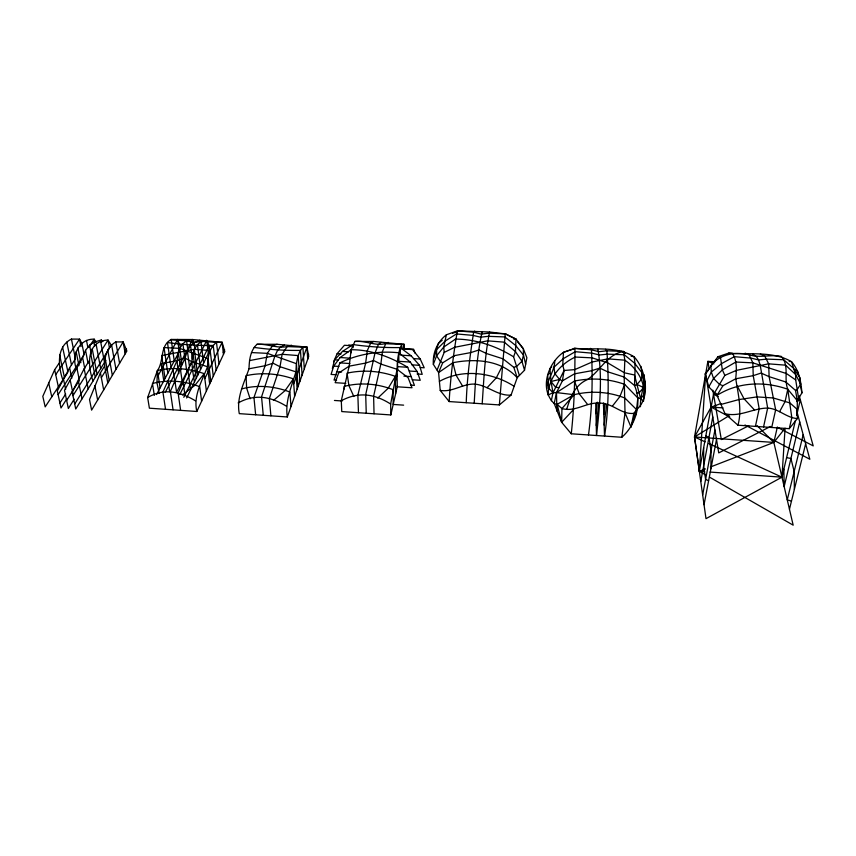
<?xml version="1.0" encoding="UTF-8"?>
<svg xmlns="http://www.w3.org/2000/svg" width="856" height="856" viewBox="0 0 856 856"><rect width="100%" height="100%" fill="white"/><g stroke="black" fill="none" stroke-linecap="round" stroke-linejoin="round"><path stroke-width="1.28" d="M571.262 433.778C574.397 405.455 574.965 376.843 574.965 348.403L563.462 352.308C547.883 363.179 539.002 388.956 554.207 403.561L561.643 422.276L571.262 433.778L621.82 437.266C636.094 424.715 642.086 403.39 634.585 385.575C634.51 375.805 635.901 366.454 634.093 356.759C616.32 345.706 593.914 350.125 574.055 348.285M703.675 447.72L703.643 466.049L705.59 479.414L708.608 480.751M631.097 356.182L634.093 356.759C645.927 369.514 651.106 397.441 636.586 409.65L633.836 413.384L631 427.005L625.019 412.849L624.185 377.057L624.816 360.183L623.51 351.452L606.883 350.778L598.997 351.698L591.475 349.815L574.965 348.403L563.462 352.308L562.756 364.945L564.083 370.477L562.403 380.867L556.507 392.594L554.207 403.561L557.138 404.332L561.943 408.558C575.435 412.474 586.702 401.742 600.217 403.144C612.714 403.123 621.36 414.711 633.836 413.384M710.897 468.767L711.026 450.62L708.95 437.459L705.836 435.95M640.459 406.728C639.903 395.772 645.082 385.714 643.99 374.639M573.681 409.403L561.643 422.276L561.943 408.558L574.108 394.691C590.993 390.582 608.734 391.631 624.901 398.051L636.586 409.65L635.291 416.444M449.154 401.56C450.459 377.913 453.38 354.138 457.393 330.844L473.657 332.214L481.2 334.097L488.851 333.155L505.243 333.808L515.986 339.126L523.337 348.745L526.879 357.69L524.535 370.209L517.206 377.699L511.043 395.108L499.369 404.931L449.154 401.56L440.23 390.411L438.593 372.585L433.339 364.324C432.601 352.8 437.202 342.036 446.372 334.792L457.393 330.844L489.621 332.01L505.639 333.958M454.012 356.364L454.022 355.711L470.961 352.554L478.996 349.954L486.518 353.539L503.028 358.835L513.825 367.363L517.206 377.699C501.092 359.905 475.048 358.332 452.888 362.719L438.593 372.585L442.713 362.784L454.022 355.711M454.557 347.975L454.568 347.311L487.588 340.849L504.259 342.154L515.451 351.591L521.946 361.275L524.535 370.209M455.488 339.757L455.499 339.104C475.85 339.158 496.459 346.081 513.6 356.834L519.335 375.303M456.462 334.589L456.473 333.936L472.887 335.37L480.537 337.189L488.241 336.322L504.805 336.932L515.483 345.332L523.476 355.058L525.648 364.26M644.91 381.145L644.397 394.884M466.242 402.705C466.991 379.112 469.965 355.497 473.657 332.214L474.706 331.079M474.213 403.24C475.508 379.486 476.867 355.112 482.153 331.946M556.892 411.158L556.507 392.594L574.44 381.08C591.218 377.592 608.466 378.62 624.645 384.344L637.827 397.965L640.566 398.532L643.498 401.336L644.718 388.068L640.919 366.357M206.392 390.999L204.199 373.655C189.112 368.519 173.062 366.914 157.44 370.541L147.649 397.516L149.393 408.194L196.827 411.479L224.807 351.538L222.111 342.325L192.6 339.532L171.179 339.436C159.473 346.081 164.224 361.136 157.44 370.541L156.948 382.739L159.205 393.375M482.185 403.775C483.886 379.946 484.731 355.251 489.621 332.01M62.863 379.968C58.122 366.518 56.175 346.573 71.433 339.072L79.533 339.126L81.727 343.192M499.369 404.931L505.243 333.808L515.986 339.126L515.451 351.591L513.6 356.834M104.646 366.004C104.25 356.824 107.342 346.627 115.828 341.929L123.157 341.929L126.881 351.024L91.613 410.11L89.516 399.559L100.43 372.809L104.646 366.004L107.803 383.007M249.021 368.776C249.214 360.162 250.327 350.436 257.025 344.283L277.162 344.294L306.951 347.108L308.727 356.321L287.316 416.968L239.295 413.641C236.213 398.158 243.971 383.114 249.021 368.776L265.103 365.737L273.032 363.201L280.008 366.71L295.93 371.868L297.15 389.116M349.173 366.807L351.12 349.751L354.919 341.416L373.687 341.48L404.011 344.326L404.492 349.237M345.824 383.381L335.156 382.675L338.569 373.088L349.152 366.165L365.63 363.072L373.612 360.515L380.845 364.067L397.045 369.278L408.087 377.646L412.014 387.768L397.216 386.794C397.366 372.713 395.622 357.551 401.71 344.369L404.011 344.326L404.032 348.553L413.63 349.162L415.246 353.496M715.98 393.257L713.519 394.135L699.32 471.196L705.633 374.061L718.74 452.899L770.561 426.449M714.482 361.778L707.88 361.36L694.516 436.988L705.997 518.661L781.956 477.177L785.07 428.225L773.845 442.424L710.341 467.034M735.636 379.411C736.513 370.755 737.401 361.007 732.447 353.335L728.606 353.132L717.895 356.759L705.151 373.965L708.8 386.869L717.007 395.376L725.043 413.726L737.947 425.207L789.253 428.674L797.375 418.563L797.278 400.629L795.524 390.422L785.808 381.979L769.127 376.672L761.112 373.045L753.227 375.656L735.764 378.759L722.903 385.714L717.007 395.376C738.054 381.958 764.643 381.006 787.777 389.266L797.278 400.629L801.912 392.904C801.013 381.733 799.215 370.434 791.511 361.66C772.797 350.8 749.428 354.951 728.606 353.132M637.827 397.965L636.586 409.65L631 427.005M588.468 434.966C592.405 406.803 592.694 378.138 591.475 349.815L590.383 348.349M595.969 413.716L597.285 402.17M596.258 425.496L598.804 403.133M603.512 405.83L603.822 403.208M603.801 414.325L605.042 403.775M604.154 425.079L606.594 404.567M554.72 360.868C554.784 370.787 547.466 378.705 546.845 388.464M621.82 437.266L625.019 412.849M194.451 381.937C192.365 368.818 187.999 350.885 200.957 341.705L206.745 340.431L209.164 345.696L209.741 350.564L186.629 397.976M178.861 373.623C176.165 362.473 175.748 347.878 186.565 340.784L192.6 339.532L194.119 342.7M349.152 366.165L341.287 400.715L341.758 411.575L390.817 414.935L390.668 404.053L397.045 369.278M93.026 381.006C87.44 365.897 86.092 340.709 108.049 340.057L111.269 345.257L110.092 347.151M76.591 369.289C70.877 356.503 78.891 338.495 94.192 339.169L96.193 342.282M446.372 334.792L443.729 347.055L444.189 352.426L437.116 369.963M700.775 481.479L712.759 416.936M702.658 494.95L714.931 429.947M704.039 504.719L716.504 439.396M734.202 357.316L734.33 356.663L751.161 358.129L758.555 359.937L766.837 359.113L783.679 359.745L793.309 368.069L799.975 377.689L800.499 384.173M735.7 362.687L735.828 362.035L752.841 362.848L786.45 373.548L795.706 379.925L798.552 398.158M736.256 371.023L736.385 370.37L768.656 363.843L785.615 365.17L795.609 374.511L800.702 384.087L797.343 389.309L795.524 390.422M737.947 425.207C742.216 409.992 738.097 394.017 735.764 378.759M551.307 400.779L553.008 392.744L564.083 370.477L574.74 369.632L592.159 361.992L607.921 358.857L624.816 360.183C636.34 367.909 644.461 380.406 644.268 394.541L640.566 398.532L634.531 375.003L624.484 372.82L607.931 362.998L592.213 357.862L575.328 357.048C560.402 363.896 548.503 378.159 548.043 395.012L553.008 392.744L556.507 392.594L574.108 394.691L557.138 404.332L561.643 422.276M755.409 426.384L759.186 408.697L753.227 375.656L752.841 362.848L749.064 354.748L745.127 353.207M722.903 385.714L719.393 384.269L713.551 378.491L711.336 372.028L710.812 365.694C720.003 353.988 735.229 351.559 749.064 354.748C759.465 358.322 770.507 354.266 781.282 356.385C789.735 365.608 783.529 378.737 787.777 389.266L785.123 401.507L779.581 411.704M763.552 426.941L767.672 408.077L760.246 365.426L758.555 359.937L756.458 356.62L752.595 354.074M771.705 427.486L775.664 409.789L769.127 376.672L768.656 363.843L764.568 355.711L760.342 354.149M390.817 414.935L397.441 385.789M777.355 426.984L773.845 442.424L793.17 525.156L709.581 477.177M395.44 381.401L397.088 374.265M402.898 349.162L404.011 344.326M789.253 428.674L791.832 417.717L787.777 389.266M709.999 472.063L781.956 477.177L795.427 420.51M796.647 415.385L800.339 399.805L797.91 398.8M287.316 416.968C284.93 401.507 291.511 386.441 295.93 371.868C296.272 363.351 296.989 353.903 302.885 347.204L306.951 347.108L307.711 359.199M799.718 421.922L784.16 486.604L783.861 469.195M803.174 434.698L787.253 499.808L791.458 501.145M789.457 509.245L805.646 443.825M332.353 368.476L334.61 359.841L342.507 351.409L352.993 344.561C368.882 346.798 384.194 347.793 400.244 347.568L411.148 355.796L419.526 365.33L422.201 374.35L417.075 373.944M196.827 411.479C193.124 395.943 201.963 380.877 207.548 366.743C207.591 357.99 209.164 348.05 216.493 342.336L222.111 342.325L223.47 354.384M410.591 385.125L414.432 385.382L407.713 367.288C390.807 357.123 371.076 349.537 351.12 349.751L340.132 357.53L333.712 366.101L331.058 374.425L336.312 374.768M412.282 379.764L420.243 380.289L417.172 371.536L410.259 362.045L398.789 352.79C378.983 350.585 357.744 354.095 339.864 362.89L334.043 380.064L336.579 380.225M433.799 358.375L438.379 343.406L442.188 340.249M173.062 409.831L170.344 391.438L184.971 358.14L187.368 350.864L190.588 345.674L194.023 342.603L199.801 340.367L201.759 342.261M307.593 357.241L308.609 354.363M566.822 408.911C570.438 396.991 575.093 384.836 587.591 379.518C600.27 370.916 606.979 354.448 623.51 351.452L625.436 352.972M293.736 383.841L306.951 347.108M180.605 410.356L178.123 393.086L191.755 361.617L207.548 366.743L209.677 383.959M433.339 364.324L436.581 355.818L443.729 347.055L455.499 339.104M624.645 384.344L619.905 396.563L612.5 406.001M165.54 409.318L162.907 392.059L177.031 360.654L184.971 358.14L191.755 361.617M74.172 399.217L68.362 408.494L64.5 390.325L82.593 357.519L85.536 350.339L89.57 345.214L93.914 342.197L101.286 340.003L102.988 341.244M59.257 362.998L54.656 369.749L42.8 396.339L45.186 406.878L67.153 373.441M333.551 361.917L337.136 353.699L344.412 345.268L352.415 345.77M223.256 352.426L224.582 349.59M105.802 360.301L75.735 409.008L72.182 391.962L84.166 368.722L89.131 360.954M204.83 378.62L222.111 342.325M66.832 398.81L61.001 407.98L57.298 390.946L69.603 367.759L74.707 360.002M183.805 397.302L209.164 345.696L213.016 346.669M179.792 394.562L206.745 340.431L208.34 353.442M190 365.608L192.044 361.553M706.949 380.727L711.336 372.028L721.651 363.543L734.33 356.663M502.344 365.897L496.298 377.86L487.064 387.757M165.24 392.401L192.6 339.532L193.21 344.176M156.573 394.562L179.257 351.527L177.588 339.479L158.2 375.517M178.99 349.569L180.488 346.744L177.588 339.479M699.363 471.175L694.516 436.988L711.133 407.114L720.934 403.572M708.8 386.869L713.551 378.491L722.368 369.856L735.828 362.035M714.6 392.679L724.829 375.388L736.385 370.37M714.824 361.949L716.055 359.873M124.88 351.902L126.592 349.045M353.849 396.51L348.916 385.628L347.055 373.173C363.212 369.589 379.807 370.937 395.386 376.34L388.185 388.25L377.742 398.115M101.35 377.721L123.157 341.929L125.211 353.838M74.697 404.021L109.504 348.103L108.049 340.057L72.953 395.665M66.64 400.415L79.394 380.353M59.909 402.994L65.677 394.006M58.101 394.648L84.113 354.662L81.919 343.491M88.757 347.525L94.192 339.169L94.845 342.614M67.988 372.167L62.563 347.108M55.715 374.65L79.533 339.126L81.01 346.594M250.123 398.81L246.635 388.036L246.047 375.709C261.861 372.135 278.104 373.612 293.373 378.855L285.091 390.625L273.503 400.394M204.199 373.655L194.933 385.296L182.307 394.948M637.025 384.472L641.486 379.251L642.053 372.852L634.585 363.158L624.292 354.78L607.514 354.149L599.521 354.983L591.935 353.164L575.243 351.698L563.355 358.643L553.95 367.203L554.859 373.655L559.557 379.433L562.403 380.867L574.451 373.847L591.71 370.712L599.735 368.091L607.514 371.729L624.185 377.057L634.585 385.575L637.025 384.472L643.584 387.554L639.143 392.797L636.457 392.711M705.151 373.965L708.415 370.231M551.788 366.903L549.927 368.594L550.997 381.509L553.008 392.744L548.792 388.271L547.615 374.853L549.434 373.227M381.016 342.336L378.309 344.636L374.981 353.089L365.705 394.541L366.24 413.255M456.473 333.936L445.291 340.934L436.656 349.558L436.581 355.818L440.391 361.435L442.713 362.784M705.194 441.889L694.516 436.988L729.13 415.684M284.395 345.139L280.051 347.461L277.44 350.596L274.958 355.861L261.551 396.863L263.263 415.299M388.282 342.4C377.71 347.761 366.101 340.1 354.919 341.416M748.711 425.785L721.33 439.567L712.834 390.197M796.84 401.571L800.339 399.805L797.717 399.634M444.189 352.426L454.568 347.311M373.687 341.48L370.819 342.785L367.331 350.543L365.63 363.072L357.872 395.162L358.461 412.72M439.406 381.391C462.657 368.476 492.296 372.242 514.156 386.313M706.168 475.219L699.341 471.303L705.451 468.928M452.535 333.359L458.688 331.047M147.649 397.516C164.149 387.918 179.76 391.427 195.403 400.79M513.825 367.363L516.714 366.336L521.946 361.275L523.476 355.058L523.337 348.745L517.645 341.833M238.139 402.941C254.906 393.6 270.699 396.499 286.482 406.247M341.287 400.715C358.461 391.545 374.607 393.76 390.668 404.053M291.468 345.203C280.222 350.211 268.666 343.566 257.025 344.283M277.162 344.294L272.604 345.631L267.307 353.346L265.103 365.737L253.954 397.484L255.644 414.775M720.977 404.449L738.814 399.591L756.982 396.895L773.246 397.954L789.928 402.941L797.321 409.489M559.557 379.433L550.997 381.509L555.662 387.319L559 387.629M165.069 378.448L161.634 355.572L194.333 349.302L210.18 350.564L213.283 376.233M249.492 360.611L282.138 354.298L298.145 355.572L299.91 381.305M177.031 360.654L161.185 363.693L163.785 380.877M171.136 339.789L186.565 340.784L194.023 342.603L201 341.341L216.493 342.336L219.018 363.939M201.62 401.218L199.726 386.698C184.65 380.984 168.151 379.229 152.464 383.509L154.337 395.376M242.034 388.806C257.924 384.59 274.626 386.195 289.884 392.027L290.986 406.589M171.05 367.106L167.466 342.518C182.863 344.679 197.683 345.696 213.23 345.45L216.151 370.081M440.23 390.411C452.471 392.572 462.796 383.435 474.93 384.109C487.813 385.371 497.678 396.093 511.043 395.108M725.043 413.726C739.958 417.396 753.055 408.109 767.672 408.077C778.618 408.547 786.578 417.963 797.375 418.563M210.822 381.509L208.008 358.6L179.685 348.36L164.031 347.59L167.829 373.216M251.45 352.565L267.307 353.346L296.422 363.672L298.027 386.634M513.547 338.976L515.986 339.126M348.702 345.032L353.453 345.332M342.507 351.409L348.478 351.795M401.507 355.187L411.148 355.796M337.136 353.699L341.041 353.945M413.651 358.611L420.232 359.028L424.223 367.791L420.275 367.534M340.132 357.53L350.179 358.172M410.259 362.045L398.853 361.318L398.789 352.79M334.61 359.841L338.409 360.087M411.864 364.838L419.526 365.33M339.864 362.89L349.869 363.533M397.623 366.635L407.713 367.288M333.712 366.101L338.869 366.443M409.361 371.033L417.172 371.536M717.456 394.391L713.519 394.135L718.227 396.574M336.708 371.707L341.619 372.028M403.904 376.116L411.329 376.597M723.053 407.895L711.133 407.114L729.793 416.968M334.439 400.458L342.186 400.983M403.625 405.145L393.204 404.439L393.022 389.662C377.442 383.627 360.376 382.193 344.144 386.409L344.251 388.977M694.516 436.988L773.845 442.424L757.068 425.614M699.341 471.303L704.67 471.677M254.146 347.418C269.726 349.612 284.727 350.618 300.456 350.393L302.104 375.078M789.146 361.393L791.511 361.66L795.609 374.511L795.706 379.925M717.895 356.759L720.442 357.209L722.368 369.856L724.829 375.388M786.6 457.66L790.923 458.474L794.175 471.506L794.357 489.429M713.979 363.896L707.88 361.36L709.228 369.225M708.757 443.526L781.956 477.177M778.158 427.69L813.2 445.88L799.279 395.975M621.691 351.27L625.222 353.111M744.955 424.983L809.819 459.244L796.551 410.249M795.545 369.482L797.535 371.183L798.477 374.971M754.575 410.045L744.046 398.81L737.251 385.992M605.513 349.302L606.883 350.778C608.83 379.08 608.948 407.927 604.518 436.068L603.427 403.197M420.232 359.028L412.496 349.59L401.742 348.906L401.71 344.369L385.682 343.716L382.461 351.506L380.845 364.067L373.612 396.221L374.04 413.79M587.494 404.332L579.319 393.888L574.44 381.08M462.604 386.142L456.098 375.238L452.888 362.719M597.884 349.227C602.72 377.303 599.692 407.263 596.493 435.522L595.733 403.679M48.61 382.525L51.777 396.852M54.656 369.749L58.347 386.848M63.654 379.904L65.645 389.33M59.674 354.983L64.446 377.56M69.603 367.759L71.776 378.266M70.278 380.492L73.22 394.637M66.8 342.1L71.54 365.18M78.367 380.899L82.005 398.843M71.433 339.072L75.489 359.167M76.858 367.812L79.137 379.09M76.141 351.752L78.945 365.673M84.166 368.722L88.157 388.881M77.864 347.868L80.828 362.751M82.593 357.519L84.787 368.615M800.713 386.773L801.912 392.904M85.536 350.339L88.072 363.308M86.499 340.399L87.858 347.397M94.866 385.671L97.648 400.009M92.213 348.799L97.092 374.404M89.57 345.214L91.218 353.785M90.533 352.693L95.273 377.346M93.914 342.197L94.652 346.124M96.139 344.412L100.687 368.583M100.43 372.809L103.662 389.929M105.074 357.969L109.247 380.578M101.286 340.003L101.704 342.282M100.591 341.298L104.496 362.409M107.738 350.04L112.339 375.388M111.612 345L115.967 369.321M115.828 341.929L119.583 363.265M157.44 370.541L160.104 387.864M168.054 380.856L169.649 391.599M172.912 368.529L174.966 382.76M799.9 381.145L800.392 384.515M171.179 339.436L174.26 361.007M175.009 381.455L176.571 392.294L189.497 366.625L187.368 350.864M183.098 381.862L184.928 395.012M178.283 352.298L180.755 369.942M180.338 368.594L182.596 384.74M179.685 348.36L181.943 364.624M184.971 358.14L186.843 371.889M182.927 343.919L185.121 359.948M187.785 369.503L190.556 389.929M186.565 340.784L187.678 349.055M192.975 353.25L196.259 378.224M190.588 345.674L192.397 359.295M194.023 342.603L194.794 348.574M194.333 349.302L197.715 375.238M197.458 344.85L200.593 369.332M199.801 340.367L200.09 342.678M200.957 341.705L203.642 363.072M270.892 415.834L269.362 398.532L280.008 366.71L282.138 354.298L287.167 346.562L302.885 347.204L304.297 368.861M293.373 378.855L294.635 396.232M351.12 349.751L351.228 352.8M349.655 357.894L349.676 358.536M352.993 344.561L353.1 347.707M395.386 376.34L395.579 393.985M397.569 360.986L397.655 370.498M400.244 347.568L400.298 355.112"/></g></svg>
